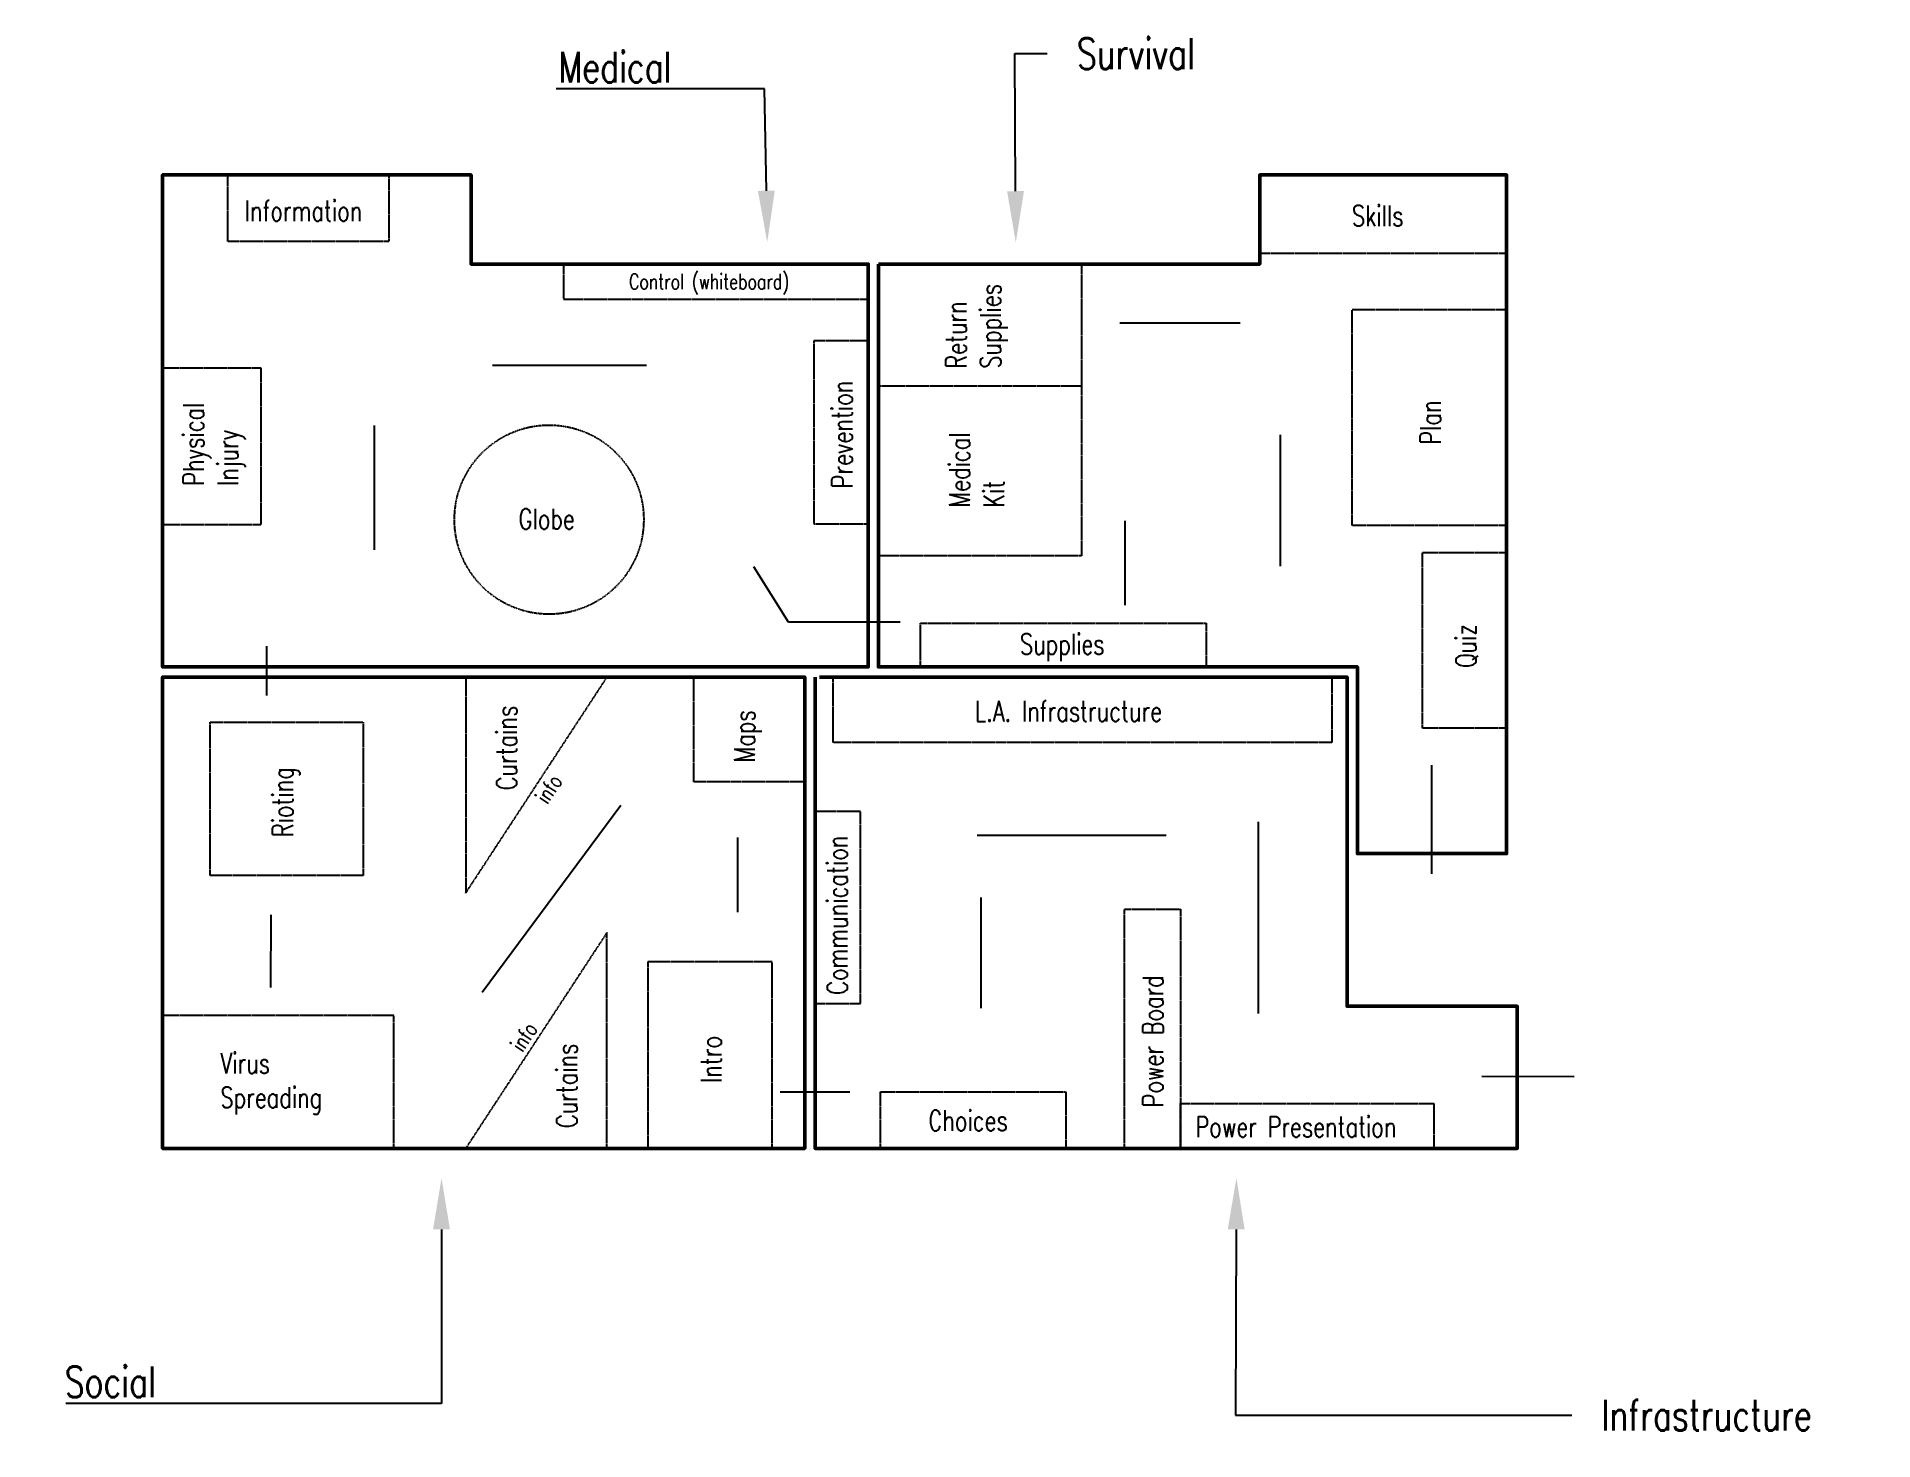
# Model space of a CAD drawing. Header units: inches. Extents: x 1545 to 2081, y 183 to 592.
import ezdxf
from ezdxf import colors
from ezdxf.entities.mleader import LeaderData, LeaderLine
from ezdxf.math import Vec2, Vec3

# ---------------------------------------------------------------- set-up
doc = ezdxf.new("R2010")
doc.units = ezdxf.units.IN
doc.header["$LTSCALE"] = 0.5
doc.header["$MEASUREMENT"] = 0
doc.linetypes.add('HIDDEN2', pattern=[0.1875, 0.125, -0.0625])
doc.layers.get('0').update_dxf_attribs({"color": 250})
doc.layers.add('A-Wall', color=113, linetype='Continuous', lineweight=50)
doc.styles.add('Annotative', font='romans.shx', dxfattribs={"width": 0.75})
doc.styles.add('Arch-Dim', font='romans.shx', dxfattribs={"width": 0.75})
doc.styles.get("Standard").update_dxf_attribs({"font": 'romans.shx', "width": 0.75})
doc.dimstyles.new('Annotative$7', dxfattribs={"dimscale": 96, "dimtxt": 0.09375, "dimasz": 0.0625, "dimexe": 0.0625, "dimexo": 0.0625, "dimgap": 0.03125, "dimtad": 0, "dimdec": 4, "dimzin": 3, "dimdsep": 46, "dimlunit": 4, "dimtxsty": 'Arch-Dim', "dimblk": 'ARCHTICK', "dimcen": 0.09375, "dimazin": 2, "dimtfac": 0.75, "dimtdec": 4, "dimtix": 1, "dimtmove": 2, "dimatfit": 3, "dimfxl": 1, "dimtolj": 1, "dimtzin": 0, "dimarcsym": 0})

# ---------------------------------------------------------------- blocks, each defined once
blk = doc.blocks.new('_ArchTick')
at = {"color": 0, "linetype": 'ByBlock', "const_width": 0.15}
blk.add_lwpolyline([(-0.5, -0.5), (0.5, 0.5)], dxfattribs=at)

msp = doc.modelspace()

# ---------------------------------------------------------------- linework, layer by layer
at = {"linetype": 'HIDDEN2'}
for p, q in [((1790.94, 490.56), (1849.69, 490.56)), ((1670.12, 405.62), (1670.12, 342.62)), ((1670.12, 342.62), (1711.34, 405.62)), ((1711.31, 331.12), (1670.09, 268.12)), ((1711.31, 268.12), (1711.31, 331.12))]:
    msp.add_line(p, q, dxfattribs=at)
for points in [[(1600.75, 552.12), (1647.69, 552.12), (1647.69, 532.69), (1600.75, 532.69)], [(1787.5, 526.12), (1698.62, 526.12), (1698.62, 515.88), (1787.5, 515.88)], [(1790.5, 526.12), (1849.69, 526.12), (1849.69, 441), (1790.5, 441)], [(1928.62, 512.88), (1973.69, 512.88), (1973.69, 449.81), (1928.62, 449.81)], [(1771.69, 450.38), (1787.5, 450.38), (1787.5, 503.69), (1771.69, 503.69)], [(1581.69, 495.81), (1610.38, 495.81), (1610.38, 450.06), (1581.69, 450.06)], [(1949.19, 442), (1973.69, 442), (1973.69, 390.75), (1949.19, 390.75)], [(1802.75, 421.38), (1886.12, 421.38), (1886.12, 408.62), (1802.75, 408.62)], [(1736.69, 405.62), (1769, 405.62), (1769, 375.06), (1736.69, 375.06)], [(1777.31, 405.62), (1922.69, 405.69), (1922.69, 386.56), (1777.31, 386.5)], [(1595.62, 392.44), (1640.25, 392.44), (1640.25, 347.75), (1595.62, 347.75)], [(1785.31, 366.44), (1772, 366.44), (1772, 310.38), (1785.31, 310.38)], [(1862.25, 337.94), (1878.56, 337.94), (1878.56, 268.12), (1862.25, 268.12)], [(1723.25, 268.12), (1759.5, 268.12), (1759.5, 322.56), (1723.25, 322.56)], [(1581.69, 268.12), (1649.19, 268.12), (1649.19, 306.88), (1581.69, 306.88)], [(1791.12, 284.69), (1845.19, 284.69), (1845.19, 268.12), (1791.12, 268.12)], [(1878.56, 281.25), (1952.5, 281.25), (1952.5, 268.12), (1878.56, 268.12)]]:
    msp.add_lwpolyline(points, close=True, dxfattribs=at)
at = {"color": 255, "linetype": 'HIDDEN2'}
msp.add_lwpolyline([(1901.69, 552.12), (1973.69, 552.12), (1973.69, 529.19), (1901.69, 529.19)], close=True, dxfattribs=at)
at = {"linetype": 'HIDDEN2'}
msp.add_circle((1694.44, 451.56), 27.6, dxfattribs=at)
at = {"layer": 'A-Wall', "color": 1, "linetype": 'ByBlock'}
msp.add_lwpolyline([(1676.69, 408.62), (1581.69, 408.62), (1581.69, 552.12), (1671.69, 552.12), (1671.69, 526.12), (1787.5, 526.12), (1787.5, 408.62), (1676.69, 408.62)], dxfattribs=at)
at = {"layer": 'A-Wall', "color": 3, "linetype": 'ByBlock'}
msp.add_lwpolyline([(1790.5, 526.12), (1790.5, 408.62), (1930.19, 408.62), (1930.19, 354.12), (1973.69, 354.12), (1973.69, 552.12), (1901.69, 552.12), (1901.69, 526.12), (1790.5, 526.12)], dxfattribs=at)
at = {"layer": 'A-Wall', "color": 4}
msp.add_lwpolyline([(1676.69, 405.62), (1581.69, 405.62), (1581.69, 268.12), (1769, 268.12), (1769, 405.62), (1676.69, 405.62)], dxfattribs=at)
at = {"layer": 'A-Wall', "color": 2}
msp.add_lwpolyline([(1772, 405.62), (1772, 268.12), (1976.81, 268.12), (1976.81, 309.62), (1927.19, 309.62), (1927.19, 405.62), (1773.31, 405.62)], dxfattribs=at)

# ---------------------------------------------------------------- texts
at = {"style": 'Annotative', "width": 0.75}
for s, height, p in [('Information', 6, (1605.62, 538.62)), ('Skills', 6, (1928.56, 537.19)), ('Control (whiteboard)', 4.5, (1717.75, 518.75)), ('Globe', 6, (1685.56, 448.75)), ('Supplies', 6, (1831.75, 412.25)), ('L.A. Infrastructure', 6, (1818.62, 392.69)), ('Choices', 6, (1805.06, 273.25)), ('Power Presentation', 6, (1882.94, 271.44))]:
    msp.add_text(s, height=height, dxfattribs=at).set_placement(p)
for s, height, rotation, p in [('Prevention', 6, 90, (1782.94, 460.69)), ('Plan', 6, 90, (1954.5, 473.44)), ('Quiz', 6, 90, (1964.86, 408.31)), ('Curtains', 6, 90, (1685.06, 372.61)), ('Maps', 6, 90, (1754.44, 380.75)), ('Rioting', 6, 90, (1619.75, 358.94)), ('info', 4.5, 56.8046, (1693.94, 368.25)), ('Communication', 6, 90, (1781.5, 312.94)), ('Power Board', 6, 90, (1873.56, 280.12)), ('info', 4.5, 56.8046, (1686.69, 295.94)), ('Intro', 6, 90, (1744.69, 287.25)), ('Curtains', 6, 90, (1702.62, 274.06))]:
    msp.add_text(s, height=height, rotation=rotation, dxfattribs=at).set_placement(p)
at = {"char_height": 6, "attachment_point": 1, "rotation": 90, "style": 'Annotative'}
for s, width, insert in [('Return Supplies', 23.25, (1810.19, 495.62)), ('Physical Injury', 12, (1587.75, 461.44)), ('Medical Kit', 23.25, (1811.12, 455.06))]:
    msp.add_mtext_dynamic_manual_height_columns(s, width=width, gutter_width=30, heights=[0], dxfattribs=dict(at, insert=insert))
at = {"insert": (1598.56, 296), "char_height": 6, "attachment_point": 1, "style": 'Annotative'}
msp.add_mtext_dynamic_manual_height_columns('Virus^JSpreading', width=29.5625, gutter_width=30, heights=[0], dxfattribs=at)

# ---------------------------------------------------------------- leaders
at = {"color": 3}
for points in [[(1896.02, 508.84), (1860.89, 508.84)], [(1907.75, 437.94), (1907.75, 476.31)], [(1862.31, 451.19), (1862.31, 426.62)], [(1951.94, 348.25), (1951.88, 379.94)]]:
    msp.add_leader(points, dimstyle='Annotative$7', override={"dimscale": 0, "dimgap": 0.03125, "dimtad": 0}, dxfattribs=at)
at = {"color": 1}
for points in [[(1722.89, 496.5), (1677.95, 496.5)], [(1643.38, 479), (1643.38, 442.75)], [(1796.81, 421.62), (1764.25, 421.69), (1754.19, 437.81)]]:
    msp.add_leader(points, dimstyle='Annotative$7', override={"dimscale": 0, "dimgap": 0.03125, "dimtad": 0}, dxfattribs=at)
at = {"color": 4}
for points in [[(1612, 414.69), (1612, 400.25)], [(1674.94, 313.69), (1715.38, 368.31)], [(1749.38, 358.81), (1749.38, 337.06)], [(1613.24, 336.31), (1613.19, 315.06)]]:
    msp.add_leader(points, dimstyle='Annotative$7', override={"dimscale": 0, "dimgap": 0.03125, "dimtad": 0}, dxfattribs=at)
at = {"color": 2}
for points in [[(1819.25, 359.56), (1874.38, 359.56)], [(1901.25, 363.38), (1901.25, 307.5)], [(1820.5, 309.06), (1820.5, 341.31)], [(1761.88, 284.69), (1782.19, 284.69)], [(1966.5, 289.19), (1993.38, 289.12)]]:
    msp.add_leader(points, dimstyle='Annotative$7', override={"dimscale": 0, "dimgap": 0.03125, "dimtad": 0}, dxfattribs=at)
ml = msp.add_multileader_mtext('Standard')
ml.set_content('Survival', color=256)
ml.set_leader_properties()
ml.build(insert=Vec2(0, 0))
ml.multileader.update_dxf_attribs({"text_right_attachment_type": 6, "dogleg_length": 0.312, "arrow_head_size": 15, "scale": 96})
ctx = ml.context
ctx.base_point, ctx.scale, ctx.char_height, ctx.arrow_head_size, ctx.landing_gap_size, ctx.plane_origin = Vec3(1839.75, 587.5), 96, 9, 15, 8.64, Vec3(1855.38, 543.75)
ctx.right_attachment = 6
notes = []
notes.append((ctx, [(0, (1, 1, 0), (1830.25, 587.5), (1, 0), 9.5, [(0, [(1830.56, 532.38)], 0, [])])]))
ctx.mtext.insert, ctx.mtext.flow_direction = Vec3(1848.39, 592), 5
ml = msp.add_multileader_mtext('Standard')
ml.set_content('Medical', color=256)
ml.set_leader_properties()
ml.build(insert=Vec2(0, 0))
ml.multileader.update_dxf_attribs({"text_right_attachment_type": 6, "dogleg_length": 0.312, "arrow_head_size": 15, "scale": 96})
ctx = ml.context
ctx.base_point, ctx.scale, ctx.char_height, ctx.arrow_head_size, ctx.landing_gap_size, ctx.plane_origin = Vec3(1687.46, 583.55), 96, 9, 15, 8.64, Vec3(1569.69, 516.12)
ctx.right_attachment, ctx.text_align_type = 6, 2
notes.append((ctx, [(0, (1, 1, 0), (1757.31, 577.25), (-1, 0), 18.5, [(0, [(1758.06, 532.5)], 0, [])])]))
ctx.mtext.insert, ctx.mtext.alignment, ctx.mtext.flow_direction = Vec3(1730.17, 588.05), 3, 5
ml = msp.add_multileader_mtext('Standard')
ml.set_content('Social', color=256)
ml.set_leader_properties()
ml.build(insert=Vec2(0, 0))
ml.multileader.update_dxf_attribs({"text_right_attachment_type": 6, "dogleg_length": 0.312, "arrow_head_size": 15, "scale": 96})
ctx = ml.context
ctx.base_point, ctx.scale, ctx.char_height, ctx.arrow_head_size, ctx.landing_gap_size, ctx.plane_origin = Vec3(1543.84, 200.05), 96, 9, 15, 8.64, Vec3(1656.44, 332.5)
ctx.right_attachment, ctx.text_align_type = 6, 2
notes.append((ctx, [(0, (1, 1, 0), (1663.06, 193.75), (-1, 0), 74.62, [(0, [(1663.06, 259.5)], 0, [])])]))
ctx.mtext.insert, ctx.mtext.alignment, ctx.mtext.flow_direction = Vec3(1579.8, 204.55), 3, 5
ml = msp.add_multileader_mtext('Standard')
ml.set_content('Infrastructure', color=256)
ml.set_leader_properties()
ml.build(insert=Vec2(0, 0))
ml.multileader.update_dxf_attribs({"text_right_attachment_type": 6, "dogleg_length": 0.312, "arrow_head_size": 15, "scale": 96})
ctx = ml.context
ctx.base_point, ctx.scale, ctx.char_height, ctx.arrow_head_size, ctx.landing_gap_size, ctx.plane_origin = Vec3(1992.75, 190.31), 96, 9, 15, 8.64, Vec3(1888.27, 332.5)
ctx.right_attachment = 6
notes.append((ctx, [(1, (1, 1, 0), (1894.61, 190.31), (1, 0), 98.14, [(0, [(1894.9, 259.5)], 0, [])])]))
ctx.mtext.insert, ctx.mtext.flow_direction = Vec3(2001.39, 194.81), 5
for ctx, leaders in notes:
    for number, flags, end, landing, length, lines in leaders:
        leader = LeaderData()
        leader.index, (leader.has_last_leader_line, leader.has_dogleg_vector, leader.attachment_direction) = number, flags
        leader.last_leader_point, leader.dogleg_vector, leader.dogleg_length = Vec3(end), Vec3(landing), length
        for number, points, colour, breaks in lines:
            line = LeaderLine()
            line.index, line.vertices, line.color, line.breaks = number, Vec3.list(points), colors.encode_raw_color(colour), breaks
            leader.lines.append(line)
        ctx.leaders.append(leader)

doc.saveas('drawing.dxf')
